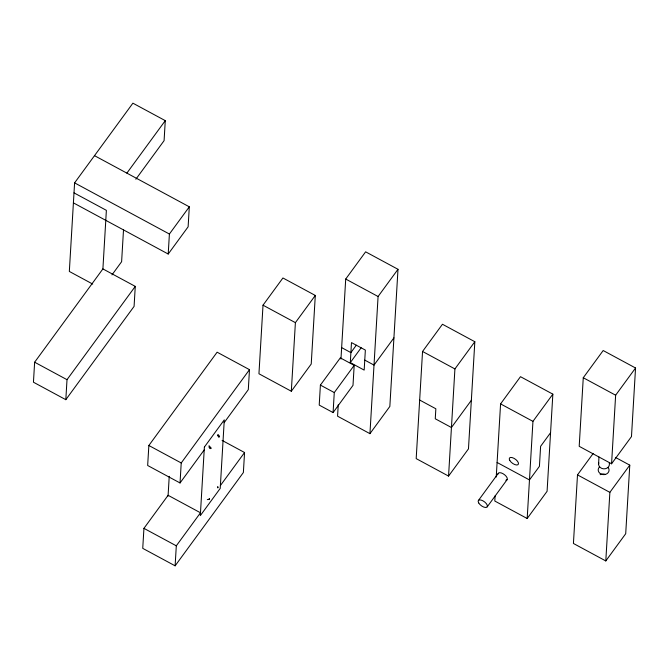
<?xml version="1.0" encoding="UTF-8"?>
<svg xmlns="http://www.w3.org/2000/svg" width="669" height="669" viewBox="0 0 669 669"><rect width="100%" height="100%" fill="white"/><g stroke="black" fill="none" stroke-linecap="round" stroke-linejoin="round"><path stroke-width="1" d="M34.637 362.213L33.45 382.216L65.821 399.686L134.084 306.385L135.272 286.382L102.892 268.913L34.637 362.213L67.009 379.683L65.821 399.686M135.857 179.233L164.089 140.649L165.276 120.646L132.897 103.177L74.594 182.871L69.333 271.447L92.715 284.066M102.884 269.172L106.379 210.342L74 192.873M123.531 229.492L121.616 261.704L111.966 274.9M175.119 565.823L176.307 545.82L200.483 512.78L168.103 495.311L143.935 528.351L142.74 548.354L175.119 565.823L243.374 472.523L244.561 452.52L222.083 440.394M224.123 422.708L248.299 389.659L249.487 369.664L217.116 352.195L148.853 445.495L147.665 465.49L180.036 482.959L204.212 449.919M73.406 202.874L168.212 254.028L169.399 234.033L189.31 206.821L94.505 155.66M168.061 496.089L169.232 476.345M189.31 206.821L188.123 226.816L168.212 254.028M180.036 482.959L181.224 462.965L249.487 369.664M263.017 305.189L258.945 373.77L291.316 391.24L311.227 364.02L315.3 295.447L282.928 277.978L263.017 305.189L295.397 322.659L291.316 391.24M320.401 385.093L319.213 405.088L333.087 412.581L352.998 385.361L354.185 365.366L340.312 357.873L320.401 385.093L334.274 392.578L333.087 412.581M338.246 404.762L337.569 416.193L369.94 433.663L389.843 406.451L397.996 269.298L365.625 251.828L345.714 279.04L340.964 359.044M350.297 362.606L351.484 342.603L365.358 350.096L364.17 370.099L350.297 362.606L361.151 347.763M369.94 433.663L378.085 296.509L397.996 269.298M422.549 351.468L416.185 458.616L448.556 476.085L468.467 448.874L474.831 341.725L442.46 324.256L422.549 351.468L454.92 368.937L448.556 476.085M495.11 495.829L494.801 501.039L527.18 518.508L547.083 491.297L552.853 394.15L520.482 376.68L500.579 403.892L496.231 477.064M527.18 518.508L532.95 421.361L552.853 394.15M593.186 453.457L577.498 474.89L573.425 543.471L605.796 560.94L625.707 533.728L629.78 465.147L615.388 457.387M583.268 377.742L579.195 446.323L611.566 463.793L631.477 436.573L635.55 368L603.179 350.531L583.268 377.742L615.639 395.212L611.566 463.793M598.571 464.027L598.989 457.027M605.796 560.94L609.869 492.359L629.78 465.147M126.876 173.129L165.276 120.646M67.009 379.683L135.272 286.382M295.397 322.659L315.3 295.447M208.912 447.001L210.242 448.598L211.019 448.079L209.029 445.688M217.442 435.335L218.771 436.932L219.549 436.414L218.219 434.817M210.242 448.598L211.019 448.079M218.771 436.932L219.549 436.414M209.313 499.434L209.28 498.472L209.313 499.434L207.306 499.584M220.385 485.569L244.561 452.52M356.318 345.187L350.891 352.605L341.642 347.621M334.274 392.578L354.185 365.366M393.924 337.87L374.013 365.09L364.764 360.098M454.92 368.937L474.831 341.725M471.352 400.296L451.441 427.516L435.26 418.777L435.854 408.776L419.664 400.045M478.377 500.537L498.28 473.326M487.216 506.834L507.127 479.623M550.562 432.726L540.611 446.332L539.423 466.335L529.472 479.941L497.092 462.471M615.639 395.212L635.55 368M345.714 279.04L378.085 296.509M500.579 403.892L532.95 421.361M74.594 182.871L169.399 234.033M577.498 474.89L609.869 492.359M148.853 445.495L181.224 462.965M143.935 528.351L176.307 545.82M217.801 434.85L219.123 436.447M217.868 435.302L219.198 436.899M209.263 446.516L210.593 448.105M209.338 446.967L210.66 448.565M609.283 463.257A5.436 4.616 3.4 0 1 603.848 468.852A5.436 4.616 3.4 0 1 598.797 462.839M608.171 467.556A5.436 4.616 3.4 0 1 607.009 473.694A5.436 4.616 3.4 0 1 599.692 473.134A5.436 4.616 3.4 0 1 599.575 466.887M600.143 474.689A5.436 4.616 3.4 0 1 605.562 474.505M498.079 473.978A5.436 2.509 36.2 0 1 504.635 474.789A5.436 2.509 36.2 0 1 505.856 480.258M204.38 447.059L200.307 515.64L220.218 488.42L224.291 419.848L204.38 447.059M217.81 486.815L217.851 487.776L217.81 486.815M509.786 460.473A5.436 2.509 36.2 0 0 517.798 464.796A5.436 2.509 36.2 0 0 514.043 458.349A5.436 2.509 36.2 0 0 509.786 460.473M478.703 502.954A5.436 2.509 36.2 0 0 486.714 507.278A5.436 2.509 36.2 0 0 482.968 500.83A5.436 2.509 36.2 0 0 478.703 502.954"/></g></svg>
